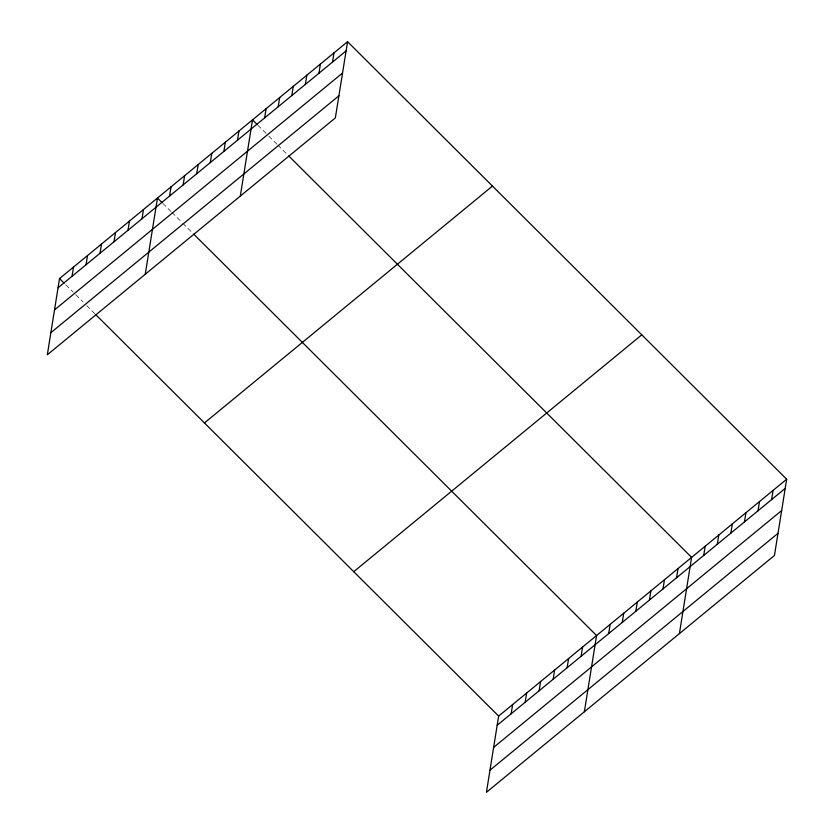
<?xml version="1.0" encoding="UTF-8"?>
<svg xmlns="http://www.w3.org/2000/svg" width="834" height="834" viewBox="0 0 834 834"><rect width="100%" height="100%" fill="white"/><g stroke="black" fill="none" stroke-linecap="round" stroke-linejoin="round"><path stroke-width="0.63" stroke-dasharray="4.17 3.13" d="M257.946 125.277L266.098 133.398M268.819 136.109L276.971 144.23M277.878 145.126L287.834 155.051M162.901 203.444L171.053 211.565M171.96 212.462L181.927 222.386M182.823 223.293L192.79 233.218M65.886 284.874L73.131 292.098M75.842 294.798L83.087 302.023M86.715 305.63L94.857 313.751"/><path stroke-width="1.25" d="M347.569 41.7L59.537 278.556L47.329 354.784L335.351 117.928L347.569 41.7L786.671 479.216L774.463 555.444L486.43 792.3L498.649 716.072L786.671 479.216M72.058 276.273L73.528 267.057M86.048 264.764L87.518 255.548M100.038 253.265L101.508 244.049M114.029 241.756L115.499 232.54M128.009 230.257L129.489 221.031M141.999 218.748L143.479 209.532M145.262 274.25L157.47 198.023L161.994 202.537M169.573 196.073L171.043 186.858M183.146 184.908L184.627 175.693M196.73 173.743L198.2 164.527M210.304 162.578L211.784 153.362M223.887 151.413L225.357 142.197M237.461 140.248L238.941 131.032M240.307 196.084L252.514 119.867L257.049 124.37M264.618 117.917L266.098 108.701M278.202 106.752L279.671 97.526M291.775 95.587L293.255 86.361M305.348 84.411L306.829 75.196M318.932 73.246L320.412 64.03M332.505 62.081L333.986 52.865M511.159 713.789L512.639 704.574M525.149 702.28L526.629 693.064M539.139 690.781L540.609 681.566M553.13 679.272L554.6 670.056M567.12 667.773L568.59 658.547M581.11 656.264L582.58 647.048M584.363 711.767L596.571 635.539L193.697 234.125M608.674 633.59L610.154 624.374M622.258 622.425L623.728 613.209M635.831 611.259L637.312 602.044M649.405 600.094L650.885 590.879M662.988 588.929L664.469 579.713M676.562 577.764L678.042 568.548M679.408 633.6L691.615 557.383L288.741 155.958M703.719 555.434L705.199 546.218M717.303 544.268L718.772 535.042M730.876 533.093L732.356 523.877M744.46 521.928L745.93 512.712M758.033 510.762L759.513 501.547M771.617 499.597L773.087 490.382M58.067 287.772L346.089 50.916M54.523 309.894L342.545 73.027M50.874 332.672L338.896 95.816M204.445 422.942L492.467 186.076M353.741 571.697L641.763 334.841M497.168 725.288L785.19 488.432M493.624 747.4L781.646 510.544M489.975 770.189L777.997 533.333M59.537 278.556L64.072 283.07M95.764 314.658L498.649 716.072"/></g></svg>
